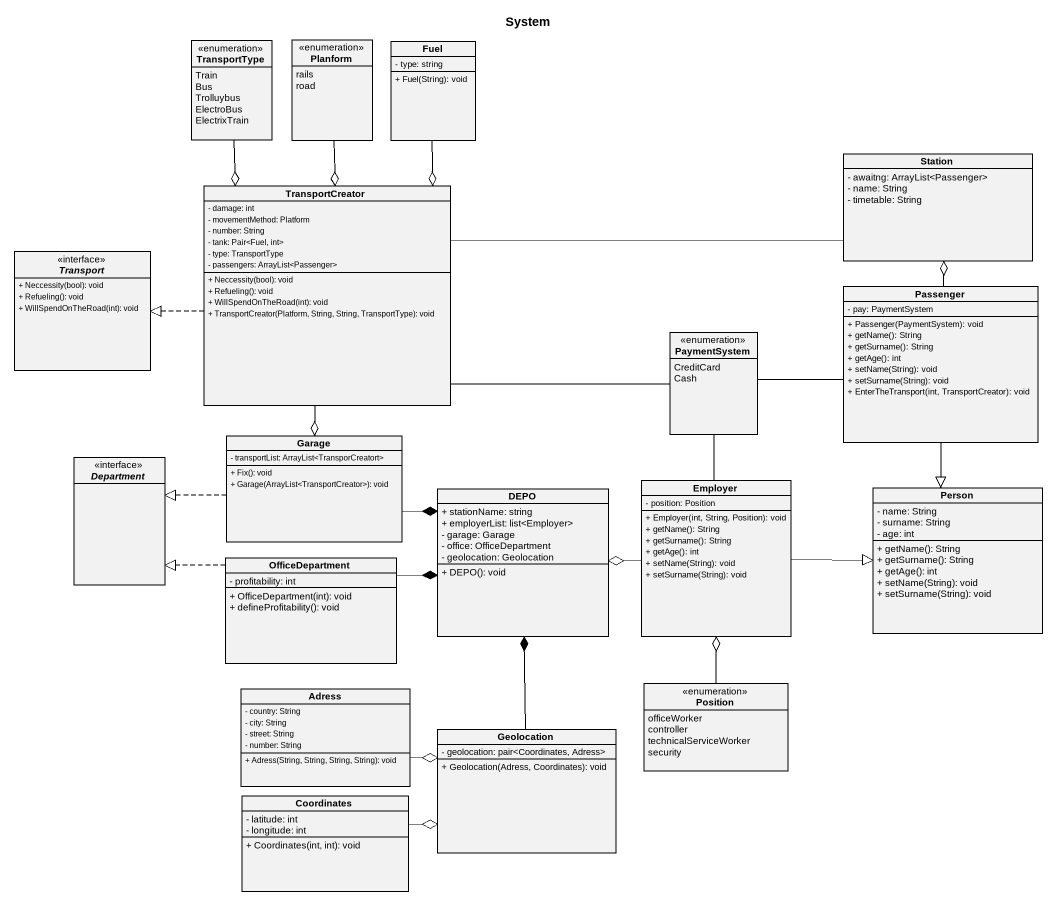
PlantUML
@startuml
title System
hide circle
hide empty members
skinparam classAttributeIconSize 0
enum TransportType {
  Train
  Bus
  Trolluybus
  ElectroBus
  ElectrixTrain
}
enum Planform {
  rails
  road
}
class Fuel {
  - type: string
  + Fuel(String): void
}
class Station {
  - awaitng: ArrayList<Passenger>
  - name: String
  - timetable: String
}
class TransportCreator {
  - damage: int
  - movementMethod: Platform
  - number: String
  - tank: Pair<Fuel, int>
  - type: TransportType
  - passengers: ArrayList<Passenger>
  + Neccessity(bool): void
  + Refueling(): void
  + WillSpendOnTheRoad(int): void
  + TransportCreator(Platform, String, String, TransportType): void
}
interface Transport {
  + Neccessity(bool): void
  + Refueling(): void
  + WillSpendOnTheRoad(int): void
}
class Passenger {
  - pay: PaymentSystem
  + Passenger(PaymentSystem): void
  + getName(): String
  + getSurname(): String
  + getAge(): int
  + setName(String): void
  + setSurname(String): void
  + EnterTheTransport(int, TransportCreator): void
}
enum PaymentSystem {
  CreditCard
  Cash
}
class Garage {
  - transportList: ArrayList<TransporCreatort>
  + Fix(): void
  + Garage(ArrayList<TransportCreator>): void
}
interface Department
class DEPO {
  + stationName: string
  + employerList: list<Employer>
  - garage: Garage
  - office: OfficeDepartment
  - geolocation: Geolocation
  + DEPO(): void
}
class Employer {
  - position: Position
  + Employer(int, String, Position): void
  + getName(): String
  + getSurname(): String
  + getAge(): int
  + setName(String): void
  + setSurname(String): void
}
class "Person" as Person_ {
  - name: String
  - surname: String
  - age: int
  + getName(): String
  + getSurname(): String
  + getAge(): int
  + setName(String): void
  + setSurname(String): void
}
class OfficeDepartment {
  - profitability: int
  + OfficeDepartment(int): void
  + defineProfitability(): void
}
class Adress {
  - country: String
  - city: String
  - street: String
  - number: String
  + Adress(String, String, String, String): void
}
enum Position {
  officeWorker
  controller
  technicalServiceWorker
  security
}
class Geolocation {
  - geolocation: pair<Coordinates, Adress>
  + Geolocation(Adress, Coordinates): void
}
class Coordinates {
  - latitude: int
  - longitude: int
  + Coordinates(int, int): void
}
TransportType --o TransportCreator
Planform --o TransportCreator
Fuel --o TransportCreator
TransportCreator -right- Station
TransportCreator .left.|> Transport
TransportCreator -right- PaymentSystem
TransportCreator --o Garage
Passenger -up-o Station
Passenger -left- PaymentSystem
Passenger --|> Person_
PaymentSystem -- Employer
Garage .left.|> Department
Garage -right-* DEPO
Employer -left-o DEPO
Employer -right-|> Person_
OfficeDepartment .left.|> Department
OfficeDepartment -right-* DEPO
Adress -right-o Geolocation
Position -up-o Employer
Geolocation -up-* DEPO
Coordinates -right-o Geolocation
@enduml
